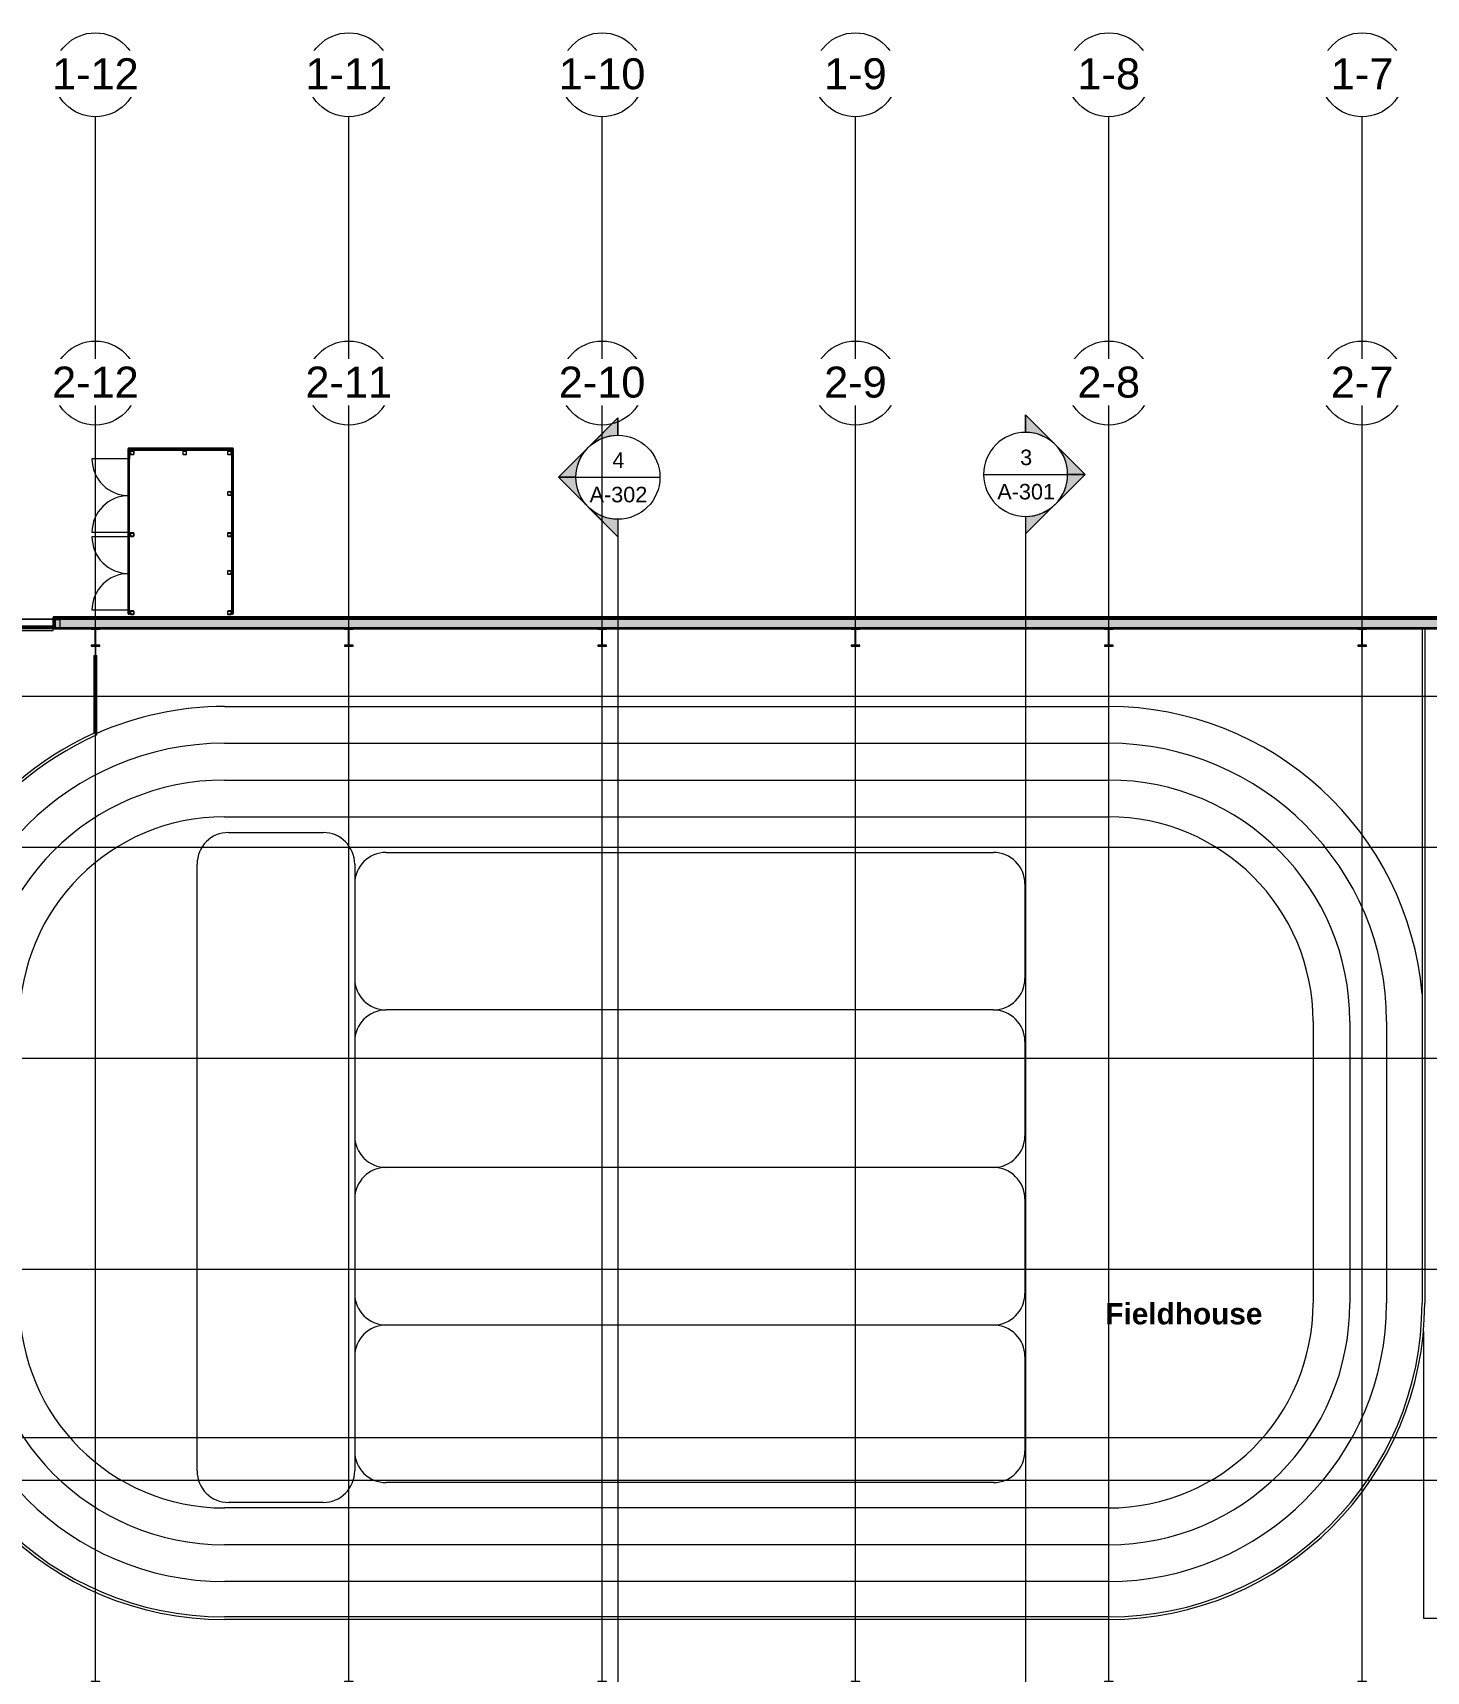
# Model space of a CAD drawing. Header units: inches. Extents: x 25557 to 33164, y -23509 to -20035.
# Drawn here: x 28947 to 30539, y -22327 to -20454 of the extents above; entities that cross this region are included whole.
import ezdxf

# ---------------------------------------------------------------- set-up
doc = ezdxf.new("R2010")
doc.units = ezdxf.units.IN
doc.header["$MEASUREMENT"] = 0
doc.linetypes.add('Grid Line 1_2_', pattern=[0.875, 0.5, -0.125, 0.125, -0.125])
for name, color, linetype, lineweight in [('A-DOOR', 31, 'Continuous', 9), ('A-FLOR', 192, 'Continuous', 9), ('A-FLOR-HRAL', 11, 'Continuous', 9), ('A-FLOR-OTLN', 90, 'Continuous', 9), ('A-WALL', 113, 'Continuous', 25), ('A-WALL-PATT', 111, 'Continuous', 25), ('C-BLDG-PADS', 91, 'Continuous', 9), ('C-TOPO', 7, 'Continuous', 9), ('G-ANNO-SYMB', 111, 'Continuous', 9), ('L-SITE-WALL', 31, 'Continuous', 9), ('M-AREA-IDEN', 171, 'Continuous', 9), ('S-BEAM', 12, 'Continuous', 9), ('S-COLS', 52, 'Continuous', 9), ('S-GRID', 1, 'Continuous', 9), ('S-GRID-IDEN', 1, 'Continuous', 9)]:
    doc.layers.add(name, color=color, linetype=linetype, lineweight=lineweight)
doc.styles.add('Arial', font='arial.ttf', dxfattribs={"height": 35.407186})
doc.styles.add('Arial_1', font='arial.ttf', dxfattribs={"height": 17.703593})
doc.styles.add('Arial_B', font='arialbd.ttf', dxfattribs={"height": 24.354149})
pattern_1 = [(225, (30465.71, -22360.053), (19.00703, -19.00703), []), (225, (30465.71, -22388.853), (19.00703, -19.00703), [])]
pattern_2 = [(225, (30176.21, -22360.053), (19.00703, -19.00703), []), (225, (30176.21, -22388.853), (19.00703, -19.00703), [])]
pattern_3 = [(225, (29886.71, -22360.053), (19.00703, -19.00703), []), (225, (29886.71, -22388.853), (19.00703, -19.00703), [])]
pattern_4 = [(225, (29597.21, -22360.053), (19.00703, -19.00703), []), (225, (29597.21, -22388.853), (19.00703, -19.00703), [])]
pattern_5 = [(225, (29307.71, -22360.053), (19.00703, -19.00703), []), (225, (29307.71, -22388.853), (19.00703, -19.00703), [])]
pattern_6 = [(225, (29018.21, -22360.053), (19.00703, -19.00703), []), (225, (29018.21, -22388.853), (19.00703, -19.00703), [])]

# ---------------------------------------------------------------- blocks, each defined once
blk = doc.blocks.new('Struct_Sports Complex_2015_rvt-2-Overall Floor Plan')
at = {"layer": 'L-SITE-WALL', "color": 7}
for p, q in [((22929.5, -21124.3), (23037.5, -21124.3)), ((23037.5, -21132.3), (22929.5, -21132.3))]:
    blk.add_line(p, q, dxfattribs=at)
blk = doc.blocks.new('overhead door - one-983186-Overall Floor Plan')
at = {"layer": 'A-DOOR'}
for p, q in [((54, -7), (-54, -7)), ((-54, -7), (-54, -8.75)), ((-54, -8.75), (54, -8.75)), ((54, -8.75), (54, -7))]:
    blk.add_line(p, q, dxfattribs=at)
blk = doc.blocks.new('Top Rail Type - Top Rail_Internal_-939601-Overall Floor Plan')
at = {"layer": 'A-FLOR-HRAL'}
for p, q in [((24601.9, -21135.1), (24601.9, -21906.1)), ((24604.9, -21135.1), (24604.9, -21906.1)), ((23084.4, -21165.6), (23087.4, -21165.6)), ((23084.4, -21254.6), (23084.4, -21165.6)), ((23087.4, -21256.6), (23087.4, -21165.6)), ((22871.7, -21906.1), (22871.7, -21584.1)), ((22874.8, -21906.1), (22874.8, -21584.1)), ((24243.4, -22264.5), (23233.3, -22264.5)), ((24243.4, -22267.6), (23233.3, -22267.6))]:
    blk.add_line(p, q, dxfattribs=at)
for centre, radius, start, end in [((23233.3, -21584.1), 361.5, 114.3202, 180), ((23233.3, -21584.1), 358.5, 114.0064, 180), ((23233.3, -21906.1), 361.5, 180, 270), ((23233.3, -21906.1), 358.5, 180, 270), ((24243.4, -21906.1), 358.5, 270, 0), ((24243.4, -21906.1), 361.5, 270, 0)]:
    blk.add_arc(centre, radius, start, end, dxfattribs=at)
blk = doc.blocks.new('dumpster door - one-1001559-Overall Floor Plan')
at = {"layer": 'A-DOOR'}
for p, q in [((-42, 0.5), (42, 0.5)), ((-42, 0), (-42, -42)), ((42, 0), (42, -42)), ((42, -0.5), (-42, -0.5))]:
    blk.add_line(p, q, dxfattribs=at)
for centre, start, end in [((-42, 0), 270, 0), ((42, 0), 180, 270)]:
    blk.add_arc(centre, 42, start, end, dxfattribs=at)
blk = doc.blocks.new('HSS-Hollow Structural Section-Column - HSS4X4X1_4-1001889-Overall Floor Plan')
at = {"layer": 'S-COLS'}
h = blk.add_hatch(dxfattribs=at)
h.set_pattern_fill('FP_24', color=256, style=0, pattern_type=2)
h.set_pattern_definition([(225, (29060.305, -21116.928), (19.00703, -19.00703), []), (225, (29060.305, -21145.728), (19.00703, -19.00703), [])])
h.paths.add_polyline_path([(-1.5, 2), (-1.9, 1.9), (-2, 1.5), (-2, -1.5), (-1.9, -1.9), (-1.5, -2), (1.5, -2), (1.9, -1.9), (2, -1.5), (2, 1.5), (1.9, 1.9), (1.5, 2)], flags=0)
h.paths.add_polyline_path([(-1.5, 1.8), (1.7, 1.7), (1.8, 1.5), (1.7, -1.7), (1.5, -1.8), (-1.7, -1.7), (-1.8, -1.5), (-1.7, 1.7)], flags=0)
at = {"layer": 'S-COLS', "lineweight": 15}
for p, q in [((-2, 1.5), (-2, -1.5)), ((-1.8, -1.5), (-1.8, 1.5)), ((1.5, 2), (-1.5, 2)), ((-1.5, 1.8), (1.5, 1.8)), ((1.8, 1.5), (1.8, -1.5)), ((2, -1.5), (2, 1.5)), ((1.5, -1.8), (-1.5, -1.8)), ((-1.5, -2), (1.5, -2))]:
    blk.add_line(p, q, dxfattribs=at)
for centre, radius, start, end in [((-1.5, 1.5), 0.466, 90, 180), ((-1.5, 1.5), 0.233, 90, 180), ((1.5, 1.5), 0.466, 360, 90), ((1.5, 1.5), 0.233, 0, 90), ((-1.5, -1.5), 0.466, 180, 270), ((-1.5, -1.5), 0.233, 180, 270), ((1.5, -1.5), 0.233, 270, 360), ((1.5, -1.5), 0.466, 270, 360)]:
    blk.add_arc(centre, radius, start, end, dxfattribs=at)
blk = doc.blocks.new('HSS-Hollow Structural Section-Column - HSS4X4X1_4-V19-Overall Floor Plan')
at = {"layer": 'S-COLS', "lineweight": 15}
for p, q in [((-2, 1.534), (-2, -1.534)), ((-1.767, -1.534), (-1.767, 1.534)), ((1.534, 2), (-1.534, 2)), ((-1.534, 1.767), (1.534, 1.767)), ((1.767, 1.534), (1.767, -1.534)), ((2, -1.534), (2, 1.534)), ((1.534, -1.767), (-1.534, -1.767)), ((-1.534, -2), (1.534, -2))]:
    blk.add_line(p, q, dxfattribs=at)
for centre, radius, start, end in [((-1.534, 1.534), 0.466, 90, 180), ((-1.534, 1.534), 0.233, 90, 180), ((1.534, 1.534), 0.466, 360, 90), ((1.534, 1.534), 0.233, 0, 90), ((-1.534, -1.534), 0.466, 180, 270), ((-1.534, -1.534), 0.233, 180, 270), ((1.534, -1.534), 0.233, 270, 360), ((1.534, -1.534), 0.466, 270, 360)]:
    blk.add_arc(centre, radius, start, end, dxfattribs=at)
blk = doc.blocks.new('HSS-Hollow Structural Section-Column - HSS4X4X1_4-V20-Overall Floor Plan')
at = {"layer": 'S-COLS', "lineweight": 15}
for p, q in [((-2, 1.534), (-2, -1.534)), ((-1.767, -1.534), (-1.767, 1.534)), ((1.534, 2), (-1.534, 2)), ((-1.534, 1.767), (1.534, 1.767)), ((1.767, 1.534), (1.767, -1.534)), ((2, -1.534), (2, 1.534)), ((1.534, -1.767), (-1.534, -1.767)), ((-1.534, -2), (1.534, -2))]:
    blk.add_line(p, q, dxfattribs=at)
for centre, radius, start, end in [((-1.534, 1.534), 0.466, 90, 180), ((-1.534, 1.534), 0.233, 90, 180), ((1.534, 1.534), 0.466, 360, 90), ((1.534, 1.534), 0.233, 0, 90), ((-1.534, -1.534), 0.466, 180, 270), ((-1.534, -1.534), 0.233, 180, 270), ((1.534, -1.534), 0.233, 270, 360), ((1.534, -1.534), 0.466, 270, 360)]:
    blk.add_arc(centre, radius, start, end, dxfattribs=at)
blk = doc.blocks.new('HSS-Hollow Structural Section-Column - HSS4X4X1_4-V21-Overall Floor Plan')
at = {"layer": 'S-COLS', "lineweight": 15}
for p, q in [((-2, 1.534), (-2, -1.534)), ((-1.767, -1.534), (-1.767, 1.534)), ((1.534, 2), (-1.534, 2)), ((-1.534, 1.767), (1.534, 1.767)), ((1.767, 1.534), (1.767, -1.534)), ((2, -1.534), (2, 1.534)), ((1.534, -1.767), (-1.534, -1.767)), ((-1.534, -2), (1.534, -2))]:
    blk.add_line(p, q, dxfattribs=at)
for centre, radius, start, end in [((-1.534, 1.534), 0.466, 90, 180), ((-1.534, 1.534), 0.233, 90, 180), ((1.534, 1.534), 0.466, 360, 90), ((1.534, 1.534), 0.233, 0, 90), ((-1.534, -1.534), 0.466, 180, 270), ((-1.534, -1.534), 0.233, 180, 270), ((1.534, -1.534), 0.233, 270, 360), ((1.534, -1.534), 0.466, 270, 360)]:
    blk.add_arc(centre, radius, start, end, dxfattribs=at)
blk = doc.blocks.new('HSS-Hollow Structural Section-Column - HSS4X4X1_4-V22-Overall Floor Plan')
at = {"layer": 'S-COLS', "lineweight": 15}
for p, q in [((-2, 1.534), (-2, -1.534)), ((-1.767, -1.534), (-1.767, 1.534)), ((1.534, 2), (-1.534, 2)), ((-1.534, 1.767), (1.534, 1.767)), ((1.767, 1.534), (1.767, -1.534)), ((2, -1.534), (2, 1.534)), ((1.534, -1.767), (-1.534, -1.767)), ((-1.534, -2), (1.534, -2))]:
    blk.add_line(p, q, dxfattribs=at)
for centre, radius, start, end in [((-1.534, 1.534), 0.466, 90, 180), ((-1.534, 1.534), 0.233, 90, 180), ((1.534, 1.534), 0.466, 360, 90), ((1.534, 1.534), 0.233, 0, 90), ((-1.534, -1.534), 0.466, 180, 270), ((-1.534, -1.534), 0.233, 180, 270), ((1.534, -1.534), 0.233, 270, 360), ((1.534, -1.534), 0.466, 270, 360)]:
    blk.add_arc(centre, radius, start, end, dxfattribs=at)
blk = doc.blocks.new('HSS-Hollow Structural Section-Column - HSS4X4X1_4-V23-Overall Floor Plan')
at = {"layer": 'S-COLS'}
h = blk.add_hatch(dxfattribs=at)
h.set_pattern_fill('FP_25', color=256, style=0, pattern_type=2)
h.set_pattern_definition([(225, (29171.305, -20934.178), (19.00703, -19.00703), []), (225, (29171.305, -20962.978), (19.00703, -19.00703), [])])
h.paths.add_polyline_path([(1.5, 2), (-1.5, 2), (-1.9, 1.9), (-2, 1.5), (-2, -1.5), (-1.9, -1.9), (-1.5, -2), (1.5, -2), (1.9, -1.9), (2, -1.5), (2, 1.5), (1.9, 1.9)], flags=0)
h.paths.add_polyline_path([(1.5, 1.8), (1.7, 1.7), (1.8, 1.5), (1.7, -1.7), (1.5, -1.8), (-1.7, -1.7), (-1.8, -1.5), (-1.7, 1.7), (-1.5, 1.8)], flags=0)
at = {"layer": 'S-COLS', "lineweight": 15}
for p, q in [((-2, 1.5), (-2, -1.5)), ((-1.8, -1.5), (-1.8, 1.5)), ((1.5, 2), (-1.5, 2)), ((-1.5, 1.8), (1.5, 1.8)), ((1.8, 1.5), (1.8, -1.5)), ((2, -1.5), (2, 1.5)), ((1.5, -1.8), (-1.5, -1.8)), ((-1.5, -2), (1.5, -2))]:
    blk.add_line(p, q, dxfattribs=at)
for centre, radius, start, end in [((-1.5, 1.5), 0.466, 90, 180), ((-1.5, 1.5), 0.233, 90, 180), ((1.5, 1.5), 0.466, 360, 90), ((1.5, 1.5), 0.233, 0, 90), ((-1.5, -1.5), 0.466, 180, 270), ((-1.5, -1.5), 0.233, 180, 270), ((1.5, -1.5), 0.233, 270, 360), ((1.5, -1.5), 0.466, 270, 360)]:
    blk.add_arc(centre, radius, start, end, dxfattribs=at)
blk = doc.blocks.new('HSS-Hollow Structural Section-Column - HSS4X4X1_4-V24-Overall Floor Plan')
at = {"layer": 'S-COLS', "lineweight": 15}
for p, q in [((-2, 1.534), (-2, -1.534)), ((-1.767, -1.534), (-1.767, 1.534)), ((1.534, 2), (-1.534, 2)), ((-1.534, 1.767), (1.534, 1.767)), ((1.767, 1.534), (1.767, -1.534)), ((2, -1.534), (2, 1.534)), ((1.534, -1.767), (-1.534, -1.767)), ((-1.534, -2), (1.534, -2))]:
    blk.add_line(p, q, dxfattribs=at)
for centre, radius, start, end in [((-1.534, 1.534), 0.466, 90, 180), ((-1.534, 1.534), 0.233, 90, 180), ((1.534, 1.534), 0.466, 360, 90), ((1.534, 1.534), 0.233, 0, 90), ((-1.534, -1.534), 0.466, 180, 270), ((-1.534, -1.534), 0.233, 180, 270), ((1.534, -1.534), 0.233, 270, 360), ((1.534, -1.534), 0.466, 270, 360)]:
    blk.add_arc(centre, radius, start, end, dxfattribs=at)
blk = doc.blocks.new('HSS-Hollow Structural Section-Column - HSS4X4X1_4-V25-Overall Floor Plan')
at = {"layer": 'S-COLS'}
h = blk.add_hatch(dxfattribs=at)
h.set_pattern_fill('FP_26', color=256, style=0, pattern_type=2)
h.set_pattern_definition([(225, (29171.305, -20980.553), (19.00703, -19.00703), []), (225, (29171.305, -21009.353), (19.00703, -19.00703), [])])
h.paths.add_polyline_path([(-1.5, 2), (-1.9, 1.9), (-2, 1.5), (-2, -1.5), (-1.9, -1.9), (-1.5, -2), (1.5, -2), (1.9, -1.9), (2, -1.5), (2, 1.5), (1.9, 1.9), (1.5, 2)], flags=0)
h.paths.add_polyline_path([(-1.5, 1.8), (1.7, 1.7), (1.8, 1.5), (1.7, -1.7), (1.5, -1.8), (-1.7, -1.7), (-1.8, -1.5), (-1.7, 1.7)], flags=0)
at = {"layer": 'S-COLS', "lineweight": 15}
for p, q in [((-2, 1.5), (-2, -1.5)), ((-1.8, -1.5), (-1.8, 1.5)), ((1.5, 2), (-1.5, 2)), ((-1.5, 1.8), (1.5, 1.8)), ((1.8, 1.5), (1.8, -1.5)), ((2, -1.5), (2, 1.5)), ((1.5, -1.8), (-1.5, -1.8)), ((-1.5, -2), (1.5, -2))]:
    blk.add_line(p, q, dxfattribs=at)
for centre, radius, start, end in [((-1.5, 1.5), 0.466, 90, 180), ((-1.5, 1.5), 0.233, 90, 180), ((1.5, 1.5), 0.466, 360, 90), ((1.5, 1.5), 0.233, 0, 90), ((-1.5, -1.5), 0.466, 180, 270), ((-1.5, -1.5), 0.233, 180, 270), ((1.5, -1.5), 0.233, 270, 360), ((1.5, -1.5), 0.466, 270, 360)]:
    blk.add_arc(centre, radius, start, end, dxfattribs=at)
blk = doc.blocks.new('HSS-Hollow Structural Section-Column - HSS4X4X1_4-V26-Overall Floor Plan')
at = {"layer": 'S-COLS', "lineweight": 15}
for p, q in [((-2, 1.534), (-2, -1.534)), ((-1.767, -1.534), (-1.767, 1.534)), ((1.534, 2), (-1.534, 2)), ((-1.534, 1.767), (1.534, 1.767)), ((1.767, 1.534), (1.767, -1.534)), ((2, -1.534), (2, 1.534)), ((1.534, -1.767), (-1.534, -1.767)), ((-1.534, -2), (1.534, -2))]:
    blk.add_line(p, q, dxfattribs=at)
for centre, radius, start, end in [((-1.534, 1.534), 0.466, 90, 180), ((-1.534, 1.534), 0.233, 90, 180), ((1.534, 1.534), 0.466, 360, 90), ((1.534, 1.534), 0.233, 0, 90), ((-1.534, -1.534), 0.466, 180, 270), ((-1.534, -1.534), 0.233, 180, 270), ((1.534, -1.534), 0.233, 270, 360), ((1.534, -1.534), 0.466, 270, 360)]:
    blk.add_arc(centre, radius, start, end, dxfattribs=at)
blk = doc.blocks.new('columns and girder2 - one-V30-Overall Floor Plan')
at = {"layer": 'S-BEAM'}
h = blk.add_hatch(dxfattribs=at)
h.set_pattern_fill('FP_31', color=256, style=0, pattern_type=2)
h.set_pattern_definition(pattern_1)
h.paths.add_polyline_path([(5, -0.5), (-5, -0.5), (-5, -2), (5, -2)], flags=0)
h.paths.add_polyline_path([(-5, -20), (-5, -21.5), (5, -21.5), (5, -20)], flags=0)
h.paths.add_polyline_path([(5, -1204.8), (-5, -1204.8), (-5, -1206.3), (5, -1206.3)], flags=0)
h.paths.add_polyline_path([(5, -1224.3), (-5, -1224.3), (-5, -1225), (5, -1225)], flags=0)
h = blk.add_hatch(dxfattribs=at)
h.set_pattern_fill('FP_31', color=256, style=0, pattern_type=2)
h.set_pattern_definition(pattern_1)
h.paths.add_polyline_path([(-0.6, -2), (-0.6, -20), (0.6, -20), (0.6, -2)], flags=0)
h.paths.add_polyline_path([(-0.6, -1206.3), (-0.6, -1224.3), (0.6, -1224.3), (0.6, -1206.3)], flags=0)
at = {"layer": 'S-BEAM', "lineweight": 15}
for p, q in [((5, -0.5), (-5, -0.5)), ((-5, -0.5), (-5, -2)), ((-5, -2), (5, -2)), ((0.6, -2), (-0.6, -2)), ((-0.6, -2), (-0.6, -20)), ((0.6, -20), (0.6, -2)), ((5, -2), (5, -0.5)), ((5, -20), (-5, -20)), ((-5, -20), (-5, -21.5)), ((-5, -21.5), (5, -21.5)), ((-0.6, -20), (0.6, -20)), ((5, -21.5), (5, -20)), ((5, -1204.8), (-5, -1204.8)), ((-5, -1204.8), (-5, -1206.3)), ((-5, -1206.3), (5, -1206.3)), ((0.6, -1206.3), (-0.6, -1206.3)), ((-0.6, -1206.3), (-0.6, -1224.3)), ((0.6, -1224.3), (0.6, -1206.3)), ((5, -1206.3), (5, -1204.8)), ((5, -1224.3), (-5, -1224.3)), ((-5, -1224.3), (-5, -1225)), ((-0.6, -1224.3), (0.6, -1224.3)), ((5, -1225), (5, -1224.3))]:
    blk.add_line(p, q, dxfattribs=at)
blk = doc.blocks.new('columns and girder2 - one-V31-Overall Floor Plan')
at = {"layer": 'S-BEAM'}
h = blk.add_hatch(dxfattribs=at)
h.set_pattern_fill('FP_32', color=256, style=0, pattern_type=2)
h.set_pattern_definition(pattern_2)
h.paths.add_polyline_path([(5, -0.5), (-5, -0.5), (-5, -2), (5, -2)], flags=0)
h.paths.add_polyline_path([(-5, -20), (-5, -21.5), (5, -21.5), (5, -20)], flags=0)
h.paths.add_polyline_path([(5, -1204.8), (-5, -1204.8), (-5, -1206.3), (5, -1206.3)], flags=0)
h.paths.add_polyline_path([(5, -1224.3), (-5, -1224.3), (-5, -1225), (5, -1225)], flags=0)
h = blk.add_hatch(dxfattribs=at)
h.set_pattern_fill('FP_32', color=256, style=0, pattern_type=2)
h.set_pattern_definition(pattern_2)
h.paths.add_polyline_path([(-0.6, -2), (-0.6, -20), (0.6, -20), (0.6, -2)], flags=0)
h.paths.add_polyline_path([(-0.6, -1206.3), (-0.6, -1224.3), (0.6, -1224.3), (0.6, -1206.3)], flags=0)
at = {"layer": 'S-BEAM', "lineweight": 15}
for p, q in [((5, -0.5), (-5, -0.5)), ((-5, -0.5), (-5, -2)), ((-5, -2), (5, -2)), ((0.6, -2), (-0.6, -2)), ((-0.6, -2), (-0.6, -20)), ((0.6, -20), (0.6, -2)), ((5, -2), (5, -0.5)), ((5, -20), (-5, -20)), ((-5, -20), (-5, -21.5)), ((-5, -21.5), (5, -21.5)), ((-0.6, -20), (0.6, -20)), ((5, -21.5), (5, -20)), ((5, -1204.8), (-5, -1204.8)), ((-5, -1204.8), (-5, -1206.3)), ((-5, -1206.3), (5, -1206.3)), ((0.6, -1206.3), (-0.6, -1206.3)), ((-0.6, -1206.3), (-0.6, -1224.3)), ((0.6, -1224.3), (0.6, -1206.3)), ((5, -1206.3), (5, -1204.8)), ((5, -1224.3), (-5, -1224.3)), ((-5, -1224.3), (-5, -1225)), ((-0.6, -1224.3), (0.6, -1224.3)), ((5, -1225), (5, -1224.3))]:
    blk.add_line(p, q, dxfattribs=at)
blk = doc.blocks.new('columns and girder2 - one-V32-Overall Floor Plan')
at = {"layer": 'S-BEAM'}
h = blk.add_hatch(dxfattribs=at)
h.set_pattern_fill('FP_33', color=256, style=0, pattern_type=2)
h.set_pattern_definition(pattern_3)
h.paths.add_polyline_path([(5, -0.5), (-5, -0.5), (-5, -2), (5, -2)], flags=0)
h.paths.add_polyline_path([(-5, -20), (-5, -21.5), (5, -21.5), (5, -20)], flags=0)
h.paths.add_polyline_path([(5, -1204.8), (-5, -1204.8), (-5, -1206.3), (5, -1206.3)], flags=0)
h.paths.add_polyline_path([(5, -1224.3), (-5, -1224.3), (-5, -1225), (5, -1225)], flags=0)
h = blk.add_hatch(dxfattribs=at)
h.set_pattern_fill('FP_33', color=256, style=0, pattern_type=2)
h.set_pattern_definition(pattern_3)
h.paths.add_polyline_path([(-0.6, -2), (-0.6, -20), (0.6, -20), (0.6, -2)], flags=0)
h.paths.add_polyline_path([(0.6, -1206.3), (-0.6, -1206.3), (-0.6, -1224.3), (0.6, -1224.3)], flags=0)
at = {"layer": 'S-BEAM', "lineweight": 15}
for p, q in [((5, -0.5), (-5, -0.5)), ((-5, -0.5), (-5, -2)), ((-5, -2), (5, -2)), ((0.6, -2), (-0.6, -2)), ((-0.6, -2), (-0.6, -20)), ((0.6, -20), (0.6, -2)), ((5, -2), (5, -0.5)), ((5, -20), (-5, -20)), ((-5, -20), (-5, -21.5)), ((-5, -21.5), (5, -21.5)), ((-0.6, -20), (0.6, -20)), ((5, -21.5), (5, -20)), ((5, -1204.8), (-5, -1204.8)), ((-5, -1204.8), (-5, -1206.3)), ((-5, -1206.3), (5, -1206.3)), ((0.6, -1206.3), (-0.6, -1206.3)), ((-0.6, -1206.3), (-0.6, -1224.3)), ((0.6, -1224.3), (0.6, -1206.3)), ((5, -1206.3), (5, -1204.8)), ((5, -1224.3), (-5, -1224.3)), ((-5, -1224.3), (-5, -1225)), ((-0.6, -1224.3), (0.6, -1224.3)), ((5, -1225), (5, -1224.3))]:
    blk.add_line(p, q, dxfattribs=at)
blk = doc.blocks.new('columns and girder2 - one-V33-Overall Floor Plan')
at = {"layer": 'S-BEAM'}
h = blk.add_hatch(dxfattribs=at)
h.set_pattern_fill('FP_34', color=256, style=0, pattern_type=2)
h.set_pattern_definition(pattern_4)
h.paths.add_polyline_path([(5, -0.5), (-5, -0.5), (-5, -2), (5, -2)], flags=0)
h.paths.add_polyline_path([(-5, -20), (-5, -21.5), (5, -21.5), (5, -20)], flags=0)
h.paths.add_polyline_path([(5, -1204.8), (-5, -1204.8), (-5, -1206.3), (5, -1206.3)], flags=0)
h.paths.add_polyline_path([(5, -1224.3), (-5, -1224.3), (-5, -1225), (5, -1225)], flags=0)
h = blk.add_hatch(dxfattribs=at)
h.set_pattern_fill('FP_34', color=256, style=0, pattern_type=2)
h.set_pattern_definition(pattern_4)
h.paths.add_polyline_path([(-0.6, -2), (-0.6, -20), (0.6, -20), (0.6, -2)], flags=0)
h.paths.add_polyline_path([(0.6, -1206.3), (-0.6, -1206.3), (-0.6, -1224.3), (0.6, -1224.3)], flags=0)
at = {"layer": 'S-BEAM', "lineweight": 15}
for p, q in [((5, -0.5), (-5, -0.5)), ((-5, -0.5), (-5, -2)), ((-5, -2), (5, -2)), ((0.6, -2), (-0.6, -2)), ((-0.6, -2), (-0.6, -20)), ((0.6, -20), (0.6, -2)), ((5, -2), (5, -0.5)), ((5, -20), (-5, -20)), ((-5, -20), (-5, -21.5)), ((-5, -21.5), (5, -21.5)), ((-0.6, -20), (0.6, -20)), ((5, -21.5), (5, -20)), ((5, -1204.8), (-5, -1204.8)), ((-5, -1204.8), (-5, -1206.3)), ((-5, -1206.3), (5, -1206.3)), ((0.6, -1206.3), (-0.6, -1206.3)), ((-0.6, -1206.3), (-0.6, -1224.3)), ((0.6, -1224.3), (0.6, -1206.3)), ((5, -1206.3), (5, -1204.8)), ((5, -1224.3), (-5, -1224.3)), ((-5, -1224.3), (-5, -1225)), ((-0.6, -1224.3), (0.6, -1224.3)), ((5, -1225), (5, -1224.3))]:
    blk.add_line(p, q, dxfattribs=at)
blk = doc.blocks.new('columns and girder2 - one-V34-Overall Floor Plan')
at = {"layer": 'S-BEAM'}
h = blk.add_hatch(dxfattribs=at)
h.set_pattern_fill('FP_35', color=256, style=0, pattern_type=2)
h.set_pattern_definition(pattern_5)
h.paths.add_polyline_path([(5, -0.5), (-5, -0.5), (-5, -2), (5, -2)], flags=0)
h.paths.add_polyline_path([(-5, -20), (-5, -21.5), (5, -21.5), (5, -20)], flags=0)
h.paths.add_polyline_path([(5, -1204.8), (-5, -1204.8), (-5, -1206.3), (5, -1206.3)], flags=0)
h.paths.add_polyline_path([(5, -1224.3), (-5, -1224.3), (-5, -1225), (5, -1225)], flags=0)
h = blk.add_hatch(dxfattribs=at)
h.set_pattern_fill('FP_35', color=256, style=0, pattern_type=2)
h.set_pattern_definition(pattern_5)
h.paths.add_polyline_path([(-0.6, -2), (-0.6, -20), (0.6, -20), (0.6, -2)], flags=0)
h.paths.add_polyline_path([(-0.6, -1206.3), (-0.6, -1224.3), (0.6, -1224.3), (0.6, -1206.3)], flags=0)
at = {"layer": 'S-BEAM', "lineweight": 15}
for p, q in [((5, -0.5), (-5, -0.5)), ((-5, -0.5), (-5, -2)), ((-5, -2), (5, -2)), ((0.6, -2), (-0.6, -2)), ((-0.6, -2), (-0.6, -20)), ((0.6, -20), (0.6, -2)), ((5, -2), (5, -0.5)), ((5, -20), (-5, -20)), ((-5, -20), (-5, -21.5)), ((-5, -21.5), (5, -21.5)), ((-0.6, -20), (0.6, -20)), ((5, -21.5), (5, -20)), ((5, -1204.8), (-5, -1204.8)), ((-5, -1204.8), (-5, -1206.3)), ((-5, -1206.3), (5, -1206.3)), ((0.6, -1206.3), (-0.6, -1206.3)), ((-0.6, -1206.3), (-0.6, -1224.3)), ((0.6, -1224.3), (0.6, -1206.3)), ((5, -1206.3), (5, -1204.8)), ((5, -1224.3), (-5, -1224.3)), ((-5, -1224.3), (-5, -1225)), ((-0.6, -1224.3), (0.6, -1224.3)), ((5, -1225), (5, -1224.3))]:
    blk.add_line(p, q, dxfattribs=at)
blk = doc.blocks.new('columns and girder2 - one-V35-Overall Floor Plan')
at = {"layer": 'S-BEAM'}
h = blk.add_hatch(dxfattribs=at)
h.set_pattern_fill('FP_36', color=256, style=0, pattern_type=2)
h.set_pattern_definition(pattern_6)
h.paths.add_polyline_path([(5, -0.5), (-5, -0.5), (-5, -2), (5, -2)], flags=0)
h.paths.add_polyline_path([(-5, -20), (-5, -21.5), (5, -21.5), (5, -20)], flags=0)
h.paths.add_polyline_path([(5, -1204.8), (-5, -1204.8), (-5, -1206.3), (5, -1206.3)], flags=0)
h.paths.add_polyline_path([(5, -1224.3), (-5, -1224.3), (-5, -1225), (5, -1225)], flags=0)
h = blk.add_hatch(dxfattribs=at)
h.set_pattern_fill('FP_36', color=256, style=0, pattern_type=2)
h.set_pattern_definition(pattern_6)
h.paths.add_polyline_path([(-0.6, -2), (-0.6, -20), (0.6, -20), (0.6, -2)], flags=0)
h.paths.add_polyline_path([(-0.6, -1206.3), (-0.6, -1224.3), (0.6, -1224.3), (0.6, -1206.3)], flags=0)
at = {"layer": 'S-BEAM', "lineweight": 15}
for p, q in [((5, -0.5), (-5, -0.5)), ((-5, -0.5), (-5, -2)), ((-5, -2), (5, -2)), ((0.6, -2), (-0.6, -2)), ((-0.6, -2), (-0.6, -20)), ((0.6, -20), (0.6, -2)), ((5, -2), (5, -0.5)), ((5, -20), (-5, -20)), ((-5, -20), (-5, -21.5)), ((-5, -21.5), (5, -21.5)), ((-0.6, -20), (0.6, -20)), ((5, -21.5), (5, -20)), ((5, -1204.8), (-5, -1204.8)), ((-5, -1204.8), (-5, -1206.3)), ((-5, -1206.3), (5, -1206.3)), ((0.6, -1206.3), (-0.6, -1206.3)), ((-0.6, -1206.3), (-0.6, -1224.3)), ((0.6, -1224.3), (0.6, -1206.3)), ((5, -1206.3), (5, -1204.8)), ((5, -1224.3), (-5, -1224.3)), ((-5, -1224.3), (-5, -1225)), ((-0.6, -1224.3), (0.6, -1224.3)), ((5, -1225), (5, -1224.3))]:
    blk.add_line(p, q, dxfattribs=at)
blk = doc.blocks.new('Grid - Grid Head - Circle-14747-Overall Floor Plan')
at = {"layer": 'S-GRID-IDEN'}
blk.add_circle((0, 0), 0.25, dxfattribs=at)
blk = doc.blocks.new('Section - Section Head - Filled-1526-Overall Floor Plan')
at = {"layer": 'G-ANNO-SYMB'}
h = blk.add_hatch(color=256, dxfattribs=at)
edge = h.paths.add_edge_path(flags=0)
edge.add_line((-0.4268, 0.1768), (-0.25, 0.3536))
edge.add_line((-0.25, 0.3536), (-0.25, 0.25))
edge.add_arc((-0.25, 0), 0.25, 90, 135)
h = blk.add_hatch(color=256, dxfattribs=at)
edge = h.paths.add_edge_path(flags=0)
edge.add_arc((-0.25, 0), 0.25, 45, 90)
edge.add_line((-0.25, 0.25), (-0.25, 0.3536))
edge.add_line((-0.25, 0.3536), (-0.0732, 0.1768))
h = blk.add_hatch(color=256, dxfattribs=at)
edge = h.paths.add_edge_path(flags=0)
edge.add_arc((-0.25, 0), 0.2503, 137.9216, 180)
edge.add_line((-0.5003, 0), (-0.6036, 0))
edge.add_line((-0.6036, 0), (-0.4358, 0.1678))
h = blk.add_hatch(color=256, dxfattribs=at)
edge = h.paths.add_edge_path(flags=0)
edge.add_line((-0.0642, 0.1678), (0.1036, 0))
edge.add_line((0.1036, 0), (0.0003, 0))
edge.add_arc((-0.25, 0), 0.2503, 0, 42.0784)
for p, q in [((-0.25, 0.3536), (-0.6036, 0)), ((-0.25, 0.3536), (-0.4268, 0.1768)), ((-0.25, 0.3536), (0.1036, 0)), ((-0.25, 0.25), (-0.25, 0.3536)), ((-0.0732, 0.1768), (-0.25, 0.3536)), ((-0.25, 0.3536), (-0.25, 0.25)), ((-0.4358, 0.1678), (-0.6036, 0)), ((0.1036, 0), (-0.0642, 0.1678)), ((-0.6036, 0), (-0.5003, 0)), ((0.0003, 0), (0.1036, 0)), ((-0.5, 0), (-0.6036, 0)), ((0, 0), (0.1036, 0))]:
    blk.add_line(p, q, dxfattribs=at)
for radius, start, end in [(0.25, 360, 180), (0.25, 90, 135), (0.25, 45, 90), (0.2503, 137.9216, 180), (0.2503, 0, 42.0784), (0.25, 180, 360)]:
    blk.add_arc((-0.25, 0), radius, start, end, dxfattribs=at)

msp = doc.modelspace()

# ---------------------------------------------------------------- hatches: boundary and pattern name
at = {"layer": 'A-WALL-PATT', "lineweight": 9}
h = msp.add_hatch(dxfattribs=at)
h.set_pattern_fill('FP_22', color=256, style=0, pattern_type=2)
h.set_pattern_definition([(0, (5932.32, 0), (0, 24), []), (90, (5932.32, 0), (-24, 1e-15), [])])
h.paths.add_polyline_path([(28713, -21124.3), (28715.7, -21124.3), (28715.7, -21123.3), (28713, -21123.3)], flags=0)
h.paths.add_polyline_path([(31913.3, -21124.3), (31913.3, -21123.3), (31901.1, -21123.3), (31901.1, -21124.3)], flags=0)
h.paths.add_polyline_path([(31743.3, -21124.3), (31865.1, -21124.3), (31865.1, -21123.3), (28969.8, -21123.3), (28969.8, -21124.3), (31190.4, -21124.3)], flags=0)
h.paths.add_polyline_path([(28723.7, -21124.3), (28777.1, -21124.3), (28777.1, -21123.3), (28723.7, -21123.3)], flags=0)
h.paths.add_polyline_path([(28861.8, -21124.3), (28861.8, -21123.3), (28849.1, -21123.3), (28849.1, -21124.3)], flags=0)
h = msp.add_hatch(dxfattribs=at)
h.set_pattern_fill('FP_20', color=256, style=0, pattern_type=2)
h.set_pattern_definition([(161.57, (5933.279, 0.96), (-7.6802237, -0.0009796), [0, -54.643, 6.067, 0]), (18.43, (5931.359, 0.96), (-7.6802237, 0.0009796), [0, -54.643, 6.067, 0]), (108.43, (5933.279, 0.96), (3.8382953, -19.20136532), [18.211, -42.499]), (71.57, (5931.359, 0.96), (3.8382953, 19.20136532), [18.211, -42.499])])
h.paths.add_polyline_path([(28978.6, -21134.3), (31865.1, -21134.3), (31865.1, -21124.3), (28969.8, -21124.3), (28969.8, -21134.3)], flags=0)
h.paths.add_polyline_path([(31913.3, -21134.3), (31913.3, -21124.3), (31901.1, -21124.3), (31901.1, -21134.3)], flags=0)
h.paths.add_polyline_path([(28719.4, -21134.3), (28777.1, -21134.3), (28777.1, -21124.3), (28713.7, -21124.3), (28713.7, -21134.3)], flags=0)
h.paths.add_polyline_path([(28849.1, -21134.3), (28861.8, -21134.3), (28861.8, -21124.3), (28849.1, -21124.3)], flags=0)
at = {"layer": 'S-COLS'}
h = msp.add_hatch(dxfattribs=at)
h.set_pattern_fill('FP_17', color=256, style=0, pattern_type=2)
h.set_pattern_definition([(45, (5932.32, 0), (-19.00703, 19.00703), []), (45, (5932.32, 28.8), (-19.00703, 19.00703), [])])
h.paths.add_polyline_path([(28972.8, -21134.3), (28977.4, -21134.3), (28977.9, -21134.1), (28978.1, -21133.6), (28978.1, -21125), (28977.9, -21124.5), (28977.4, -21124.3), (28972.8, -21124.3), (28972.3, -21124.5), (28972.1, -21125), (28972.1, -21133.6), (28972.3, -21134.1)], flags=0)
h.paths.add_polyline_path([(28972.8, -21134), (28972.5, -21133.9), (28972.4, -21133.6), (28972.4, -21125), (28972.5, -21124.8), (28972.8, -21124.7), (28977.4, -21124.7), (28977.6, -21124.8), (28977.7, -21125), (28977.7, -21133.6), (28977.6, -21133.9), (28977.4, -21134)], flags=0)

# ---------------------------------------------------------------- linework, layer by layer
at = {"layer": 'A-FLOR'}
for p, q in [((29018.2, -21155.3), (29018.2, -21165.6)), ((30535.7, -21938.5), (30535.7, -22266.1)), ((30535.7, -22266.1), (31943, -22266.1))]:
    msp.add_line(p, q, dxfattribs=at)
at = {"layer": 'A-FLOR-OTLN'}
for p, q in [((29165.6, -21224.1), (30175.7, -21224.1)), ((29165.6, -21266.1), (30175.7, -21266.1)), ((29165.6, -21308.1), (30175.7, -21308.1)), ((29165.6, -21350.1), (30175.7, -21350.1)), ((29170.4, -21368.1), (29278.5, -21368.1)), ((29134.4, -22097.8), (29134.4, -21404.1)), ((29314.5, -21404.1), (29314.5, -22097.8)), ((29350.5, -21390.8), (30044.3, -21390.8)), ((30080.3, -21426.8), (30080.3, -21534.9)), ((30044.3, -21570.9), (29350.5, -21570.9)), ((30409.7, -21584.1), (30409.7, -21906.1)), ((30451.7, -21584.1), (30451.7, -21906.1)), ((30493.7, -21584.1), (30493.7, -21906.1)), ((30080.3, -21606.9), (30080.3, -21714.9)), ((30044.3, -21750.9), (29350.5, -21750.9)), ((30080.3, -21786.9), (30080.3, -21895)), ((30044.3, -21931), (29350.5, -21931)), ((30080.3, -21967), (30080.3, -22075.1)), ((30044.3, -22111.1), (29350.5, -22111.1)), ((29278.5, -22133.8), (29170.4, -22133.8)), ((30175.7, -22140.1), (29165.6, -22140.1)), ((30175.7, -22182.1), (29165.6, -22182.1)), ((30175.7, -22224.1), (29165.6, -22224.1))]:
    msp.add_line(p, q, dxfattribs=at)
for centre, radius, start, end in [((29165.6, -21584.1), 360, 90, 113.9023), ((30175.7, -21584.1), 360, 4.9848, 90), ((29165.6, -21584.1), 318, 90, 180), ((30175.7, -21584.1), 318, 0, 90), ((29165.6, -21584.1), 276, 90, 180), ((30175.7, -21584.1), 276, 0, 90), ((29165.6, -21584.1), 234, 90, 180), ((30175.7, -21584.1), 234, 0, 90), ((29170.4, -21404.1), 36, 90, 180), ((29278.5, -21404.1), 36, 0, 90), ((29350.5, -21426.8), 36, 90, 180), ((30044.3, -21426.8), 36, 0, 90), ((29350.5, -21534.9), 36, 180, 270), ((30044.3, -21534.9), 36, 270, 0), ((29350.5, -21606.9), 36, 90, 180), ((30044.3, -21606.9), 36, 0, 90), ((29350.5, -21714.9), 36, 180, 270), ((30044.3, -21714.9), 36, 270, 0), ((29350.5, -21786.9), 36, 90, 180), ((30044.3, -21786.9), 36, 0, 90), ((29165.6, -21906.1), 318, 180, 270), ((29165.6, -21906.1), 276, 180, 270), ((29165.6, -21906.1), 234, 180, 270), ((29350.5, -21895), 36, 180, 270), ((30044.3, -21895), 36, 270, 0), ((30175.7, -21906.1), 234, 270, 0), ((30175.7, -21906.1), 276, 270, 0), ((30175.7, -21906.1), 318, 270, 0), ((29350.5, -21967), 36, 90, 180), ((30044.3, -21967), 36, 0, 90), ((29350.5, -22075.1), 36, 180, 270), ((30044.3, -22075.1), 36, 270, 0), ((29170.4, -22097.8), 36, 180, 270), ((29278.5, -22097.8), 36, 270, 0)]:
    msp.add_arc(centre, radius, start, end, dxfattribs=at)
at = {"layer": 'A-WALL', "lineweight": 9}
for p, q in [((28969.8, -21123.3), (31865.1, -21123.3)), ((28969.8, -21124.3), (31865.1, -21124.3)), ((28969.8, -21134.3), (31865.1, -21134.3))]:
    msp.add_line(p, q, dxfattribs=at)
at = {"layer": 'C-BLDG-PADS'}
msp.add_line((28969.8, -21132.3), (28861.8, -21132.3), dxfattribs=at)
at = {"layer": 'C-TOPO'}
msp.add_line((28861.8, -21132.3), (28969.8, -21132.3), dxfattribs=at)
at = {"layer": 'G-ANNO-SYMB'}
for p, q in [((29567.3, -20962.1), (29663.3, -20962.1)), ((30033.2, -20958.8), (30129.2, -20958.8)), ((29615.3, -21010.1), (29615.3, -22915.8)), ((30081.2, -21006.8), (30081.2, -22912.6)), ((32248.5, -21212.5), (27937.8, -21212.5)), ((32247, -22059.8), (27936.2, -22059.8))]:
    msp.add_line(p, q, dxfattribs=at)
at = {"layer": 'L-SITE-WALL', "lineweight": 25}
for p, q in [((29175.6, -20929.3), (29055.6, -20929.3)), ((29055.6, -20929.3), (29055.6, -20941.1)), ((29057.1, -20930.8), (29174.1, -20930.8)), ((29057.1, -20941.1), (29057.1, -20930.8)), ((29174.1, -20930.8), (29174.1, -21118.1)), ((29175.6, -21118.1), (29175.6, -20929.3)), ((29055.6, -20941.1), (29057.1, -20941.1)), ((29057.1, -21025.1), (29055.6, -21025.1)), ((29055.6, -21025.1), (29055.6, -21030.1)), ((29057.1, -21030.1), (29057.1, -21025.1)), ((29055.6, -21030.1), (29057.1, -21030.1)), ((31865.1, -21121.8), (28969.8, -21121.8)), ((28969.8, -21121.8), (28969.8, -21135.1)), ((29057.1, -21114.1), (29055.6, -21114.1)), ((29055.6, -21114.1), (29055.6, -21118.1)), ((29055.6, -21118.1), (29057.1, -21118.1)), ((29057.1, -21118.1), (29057.1, -21114.1)), ((29174.1, -21118.1), (29175.6, -21118.1)), ((28969.8, -21135.1), (31865.1, -21135.1))]:
    msp.add_line(p, q, dxfattribs=at)
at = {"layer": 'S-COLS', "lineweight": 15}
for p, q in [((28972.1, -21125), (28972.1, -21133.6)), ((28972.4, -21133.6), (28972.4, -21125)), ((28977.4, -21124.3), (28972.8, -21124.3)), ((28972.8, -21124.7), (28977.4, -21124.7)), ((28977.4, -21134), (28972.8, -21134)), ((28972.8, -21134.3), (28977.4, -21134.3)), ((28977.7, -21125), (28977.7, -21133.6)), ((28978.1, -21133.6), (28978.1, -21125))]:
    msp.add_line(p, q, dxfattribs=at)
for centre, radius, start, end in [((28972.8, -21125), 0.698, 90, 180), ((28972.8, -21133.6), 0.698, 180, 270), ((28972.8, -21125), 0.349, 90, 180), ((28972.8, -21133.6), 0.349, 180, 270), ((28977.4, -21125), 0.698, 0, 90), ((28977.4, -21125), 0.349, 0, 90), ((28977.4, -21133.6), 0.698, 270, 0), ((28977.4, -21133.6), 0.349, 270, 0)]:
    msp.add_arc(centre, radius, start, end, dxfattribs=at)
at = {"layer": 'S-GRID', "linetype": 'Grid Line 1_2_'}
for p, q in [((29018.2, -23095.8), (29018.2, -20550.1)), ((29307.7, -23095.8), (29307.7, -20550.1)), ((29597.2, -23095.8), (29597.2, -20550.1)), ((29886.7, -23095.8), (29886.7, -20550.1)), ((30176.2, -23095.8), (30176.2, -20550.1)), ((30465.7, -23095.8), (30465.7, -20550.1)), ((29018.2, -23413.2), (29018.2, -20902.4)), ((29307.7, -23413.2), (29307.7, -20902.4)), ((29597.2, -23413.2), (29597.2, -20902.4)), ((29886.7, -23413.2), (29886.7, -20902.4)), ((30176.2, -23413.2), (30176.2, -20902.4)), ((30465.7, -23413.2), (30465.7, -20902.4)), ((32933.8, -21124.3), (28680.3, -21124.3)), ((33029.8, -21134.3), (28680.3, -21134.3)), ((32359.7, -21385.1), (27403.7, -21385.1)), ((33029.8, -21385.1), (27860.3, -21385.1)), ((32359.7, -21626.3), (27403.7, -21626.3)), ((33029.8, -21626.3), (27860.3, -21626.3)), ((32359.7, -21867.6), (27403.7, -21867.6)), ((33029.8, -21867.6), (27860.3, -21867.6)), ((32359.7, -22108.8), (27403.7, -22108.8)), ((33029.8, -22108.8), (27860.3, -22108.8))]:
    msp.add_line(p, q, dxfattribs=at)

# ---------------------------------------------------------------- block references
at = {"lineweight": 5}
msp.add_blockref('Struct_Sports Complex_2015_rvt-2-Overall Floor Plan', (5932.3, 0), dxfattribs=at)
at = {"layer": 'A-DOOR', "rotation": 270}
for p in [(29056.3, -20983.1), (29056.3, -21072.1)]:
    msp.add_blockref('dumpster door - one-1001559-Overall Floor Plan', p, dxfattribs=at)
at = {"layer": 'A-DOOR'}
msp.add_blockref('overhead door - one-983186-Overall Floor Plan', (28915.8, -21128.4), dxfattribs=at)
at = {"layer": 'A-FLOR-HRAL'}
msp.add_blockref('Top Rail Type - Top Rail_Internal_-939601-Overall Floor Plan', (5932.3, 0), dxfattribs=at)
at = {"layer": 'G-ANNO-SYMB', "extrusion": (0, 0, -1), "xscale": 191.9999999999999, "yscale": 191.9999999999999, "zscale": 191.9999999999999, "rotation": 270.0000000000003}
msp.add_blockref('Section - Section Head - Filled-1526-Overall Floor Plan', (-29615.3, -21010.1), dxfattribs=at)
at = {"layer": 'G-ANNO-SYMB', "xscale": 191.9999999999999, "yscale": 191.9999999999999, "zscale": 191.9999999999999, "rotation": 269.9999999999996}
msp.add_blockref('Section - Section Head - Filled-1526-Overall Floor Plan', (30081.2, -21006.8), dxfattribs=at)
at = {"layer": 'S-BEAM', "rotation": 180}
for name, p in [('columns and girder2 - one-V35-Overall Floor Plan', (29018.2, -22360.1)), ('columns and girder2 - one-V34-Overall Floor Plan', (29307.7, -22360.1)), ('columns and girder2 - one-V33-Overall Floor Plan', (29597.2, -22360.1)), ('columns and girder2 - one-V32-Overall Floor Plan', (29886.7, -22360.1)), ('columns and girder2 - one-V31-Overall Floor Plan', (30176.2, -22360.1)), ('columns and girder2 - one-V30-Overall Floor Plan', (30465.7, -22360.1))]:
    msp.add_blockref(name, p, dxfattribs=at)
at = {"layer": 'S-COLS', "rotation": 180}
for name, p in [('HSS-Hollow Structural Section-Column - HSS4X4X1_4-V22-Overall Floor Plan', (29060.3, -20934.2)), ('HSS-Hollow Structural Section-Column - HSS4X4X1_4-V26-Overall Floor Plan', (29120.3, -20934.2)), ('HSS-Hollow Structural Section-Column - HSS4X4X1_4-V23-Overall Floor Plan', (29171.3, -20934.2)), ('HSS-Hollow Structural Section-Column - HSS4X4X1_4-V25-Overall Floor Plan', (29171.3, -20980.6)), ('HSS-Hollow Structural Section-Column - HSS4X4X1_4-V20-Overall Floor Plan', (29060.3, -21027.6)), ('HSS-Hollow Structural Section-Column - HSS4X4X1_4-V21-Overall Floor Plan', (29171.3, -21027.6)), ('HSS-Hollow Structural Section-Column - HSS4X4X1_4-V24-Overall Floor Plan', (29171.3, -21070.9)), ('HSS-Hollow Structural Section-Column - HSS4X4X1_4-1001889-Overall Floor Plan', (29060.3, -21116.9)), ('HSS-Hollow Structural Section-Column - HSS4X4X1_4-V19-Overall Floor Plan', (29171.3, -21116.9))]:
    msp.add_blockref(name, p, dxfattribs=at)
at = {"layer": 'S-GRID-IDEN', "xscale": 191.9999999999999, "yscale": 191.9999999999999, "zscale": 191.9999999999999}
for p in [(29018.2, -20502.1), (29307.7, -20502.1), (29597.2, -20502.1), (29886.7, -20502.1), (30176.2, -20502.1), (30465.7, -20502.1), (29018.2, -20854.4), (29307.7, -20854.4), (29597.2, -20854.4), (29886.7, -20854.4), (30176.2, -20854.4), (30465.7, -20854.4)]:
    msp.add_blockref('Grid - Grid Head - Circle-14747-Overall Floor Plan', p, dxfattribs=at)

# ---------------------------------------------------------------- texts
at = {"layer": 'G-ANNO-SYMB', "char_height": 17.7, "attachment_point": 2, "line_spacing_factor": 0.938532, "style": 'Arial_1'}
for s, insert, width in [('4', (29615.9, -20933.7), 16.416), ('3', (30081.8, -20930.5), 16.416), ('A-302', (29615.9, -20973), 78.624), ('A-301', (30081.8, -20969.7), 78.624)]:
    msp.add_mtext(s, dxfattribs=dict(at, insert=insert, width=width))
at = {"layer": 'M-AREA-IDEN', "insert": (30262, -21905.9), "char_height": 24.35, "width": 208.512, "attachment_point": 2, "line_spacing_factor": 0.938532, "style": 'Arial_B'}
msp.add_mtext('Fieldhouse', dxfattribs=at)

# ---------------------------------------------------------------- next in the draw order: texts
at = {"layer": 'S-GRID-IDEN', "char_height": 35.41, "attachment_point": 2, "line_spacing_factor": 0.938532, "style": 'Arial', "bg_fill": 3, "box_fill_scale": 1.25, "bg_fill_color": 0, "bg_fill_transparency": 0}
for s, insert, width in [('1-12', (29018.2, -20483.2), 117.936), ('1-11', (29307.7, -20483.2), 117.936), ('1-10', (29597.2, -20483.2), 117.936), ('1-9', (29886.7, -20483.2), 85.104), ('1-8', (30176.2, -20483.2), 85.104), ('1-7', (30465.7, -20483.2), 85.104), ('2-12', (29018.2, -20835.6), 117.936), ('2-11', (29307.7, -20835.6), 117.936), ('2-10', (29597.2, -20835.6), 117.936), ('2-9', (29886.7, -20835.6), 85.104), ('2-8', (30176.2, -20835.6), 85.104), ('2-7', (30465.7, -20835.6), 85.104)]:
    msp.add_mtext(s, dxfattribs=dict(at, insert=insert, width=width))

doc.saveas('drawing.dxf')
